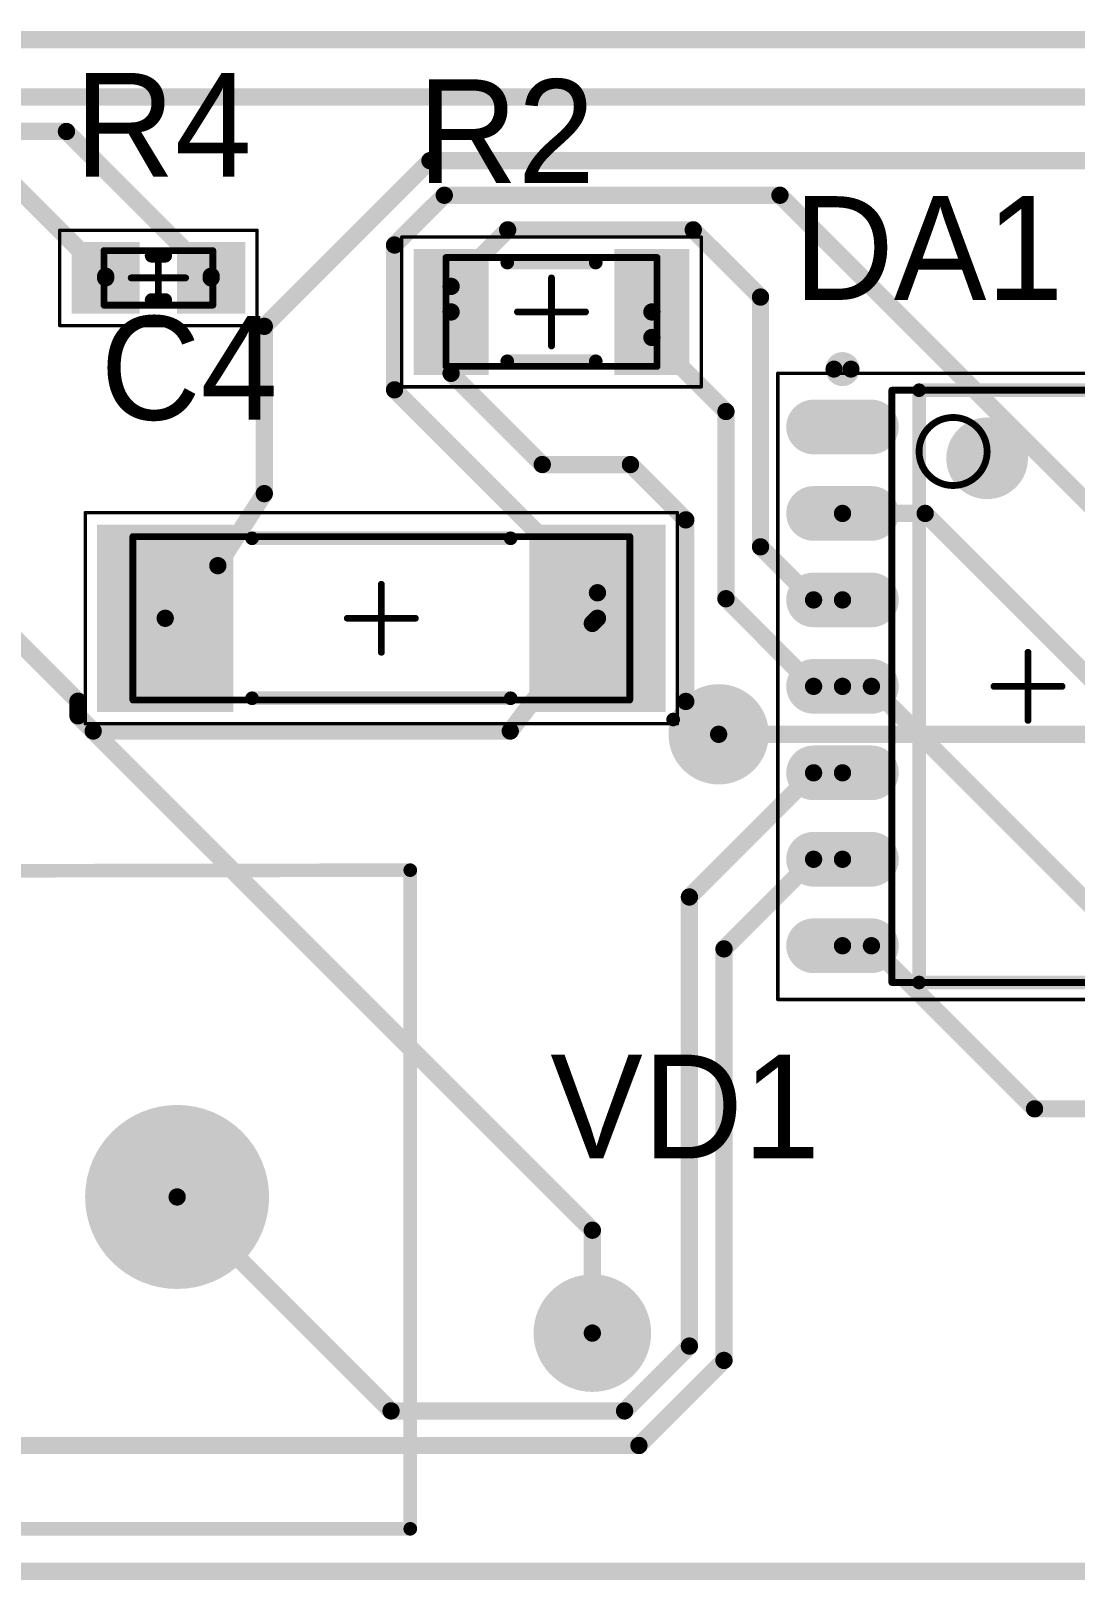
# Model space of a CAD drawing. Header units: millimetres. Extents: x 3.74 to 6.11, y 2.75 to 3.67.
# Drawn here: x 5.053 to 5.657, y 2.751 to 3.647 of the extents above; entities that cross this region are included whole.
import ezdxf

# ---------------------------------------------------------------- set-up
doc = ezdxf.new("R2010")
doc.units = ezdxf.units.MM
doc.header["$MEASUREMENT"] = 0
for name, color, linetype in [('BottomLayer', 5, 'Continuous'), ('BottomSolder', 6, 'Continuous'), ('Mechanical1', 6, 'Continuous'), ('Mechanical13', 56, 'Continuous'), ('Mechanical15', 56, 'Continuous'), ('MultiLayer', 9, 'Continuous'), ('PadHoleLayer', 156, 'Continuous'), ('TopLayer', 1, 'Continuous'), ('TopOverlay', 2, 'Continuous'), ('TopPaste', 8, 'Continuous'), ('TopSolder', 216, 'Continuous'), ('ViaHoleLayer', 16, 'Continuous')]:
    doc.layers.add(name, color=color, linetype=linetype)

# ---------------------------------------------------------------- blocks, each defined once
blk = doc.blocks.new('S____1')
at = {"layer": 'BottomLayer', "const_width": 0.03}
for points in [[(-0.26697, 0, 1), (-0.23697, 0, 1)], [(0.23697, 0, 1), (0.26697, 0, 1)]]:
    blk.add_lwpolyline(points, format="xyb", close=True, dxfattribs=at)
at = {"layer": 'BottomSolder', "const_width": 0.034}
for points in [[(-0.26897, 0, 1), (-0.23497, 0, 1)], [(0.23497, 0, 1), (0.26897, 0, 1)]]:
    blk.add_lwpolyline(points, format="xyb", close=True, dxfattribs=at)
at = {"layer": 'MultiLayer', "const_width": 0.03}
for points in [[(-0.26697, 0, 1), (-0.23697, 0, 1)], [(0.23697, 0, 1), (0.26697, 0, 1)]]:
    blk.add_lwpolyline(points, format="xyb", close=True, dxfattribs=at)
at = {"layer": 'PadHoleLayer', "const_width": 0.01969}
for points in [[(-0.26181, 0, 1), (-0.24213, 0, 1)], [(0.24213, 0, 1), (0.26181, 0, 1)]]:
    blk.add_lwpolyline(points, format="xyb", close=True, dxfattribs=at)
at = {"layer": 'TopLayer', "const_width": 0.03}
for points in [[(-0.26697, 0, 1), (-0.23697, 0, 1)], [(0.23697, 0, 1), (0.26697, 0, 1)]]:
    blk.add_lwpolyline(points, format="xyb", close=True, dxfattribs=at)
at = {"layer": 'TopSolder', "const_width": 0.034}
for points in [[(-0.26897, 0, 1), (-0.23497, 0, 1)], [(0.23497, 0, 1), (0.26897, 0, 1)]]:
    blk.add_lwpolyline(points, format="xyb", close=True, dxfattribs=at)
blk = doc.blocks.new('T____5')
at = {"layer": 'Mechanical13', "const_width": 0.00394}
for points in [[(-0.0315, 0.01575), (0.0315, 0.01575)], [(-0.0315, -0.01575), (-0.0315, 0.01575)], [(0.0315, -0.01575), (0.0315, 0.01575)], [(-0.0315, -0.01575), (0.0315, -0.01575)]]:
    blk.add_lwpolyline(points, dxfattribs=at)
at = {"layer": 'Mechanical13', "const_width": 0.00197}
for points in [[(-0.03248, 0.01575, 1), (-0.03051, 0.01575, 1)], [(-0.03248, 0.01575, 1), (-0.03051, 0.01575, 1)], [(0.03051, 0.01575, 1), (0.03248, 0.01575, 1)], [(0.03051, 0.01575, 1), (0.03248, 0.01575, 1)], [(-0.03248, -0.01575, 1), (-0.03051, -0.01575, 1)], [(-0.03248, -0.01575, 1), (-0.03051, -0.01575, 1)], [(0.03051, -0.01575, 1), (0.03248, -0.01575, 1)], [(0.03051, -0.01575, 1), (0.03248, -0.01575, 1)]]:
    blk.add_lwpolyline(points, format="xyb", close=True, dxfattribs=at)
at = {"layer": 'Mechanical15'}
for points, const_width in [([(-0.05709, 0.02756), (0.05709, 0.02756)], 0.00197), ([(-0.05709, -0.02756), (-0.05709, 0.02756)], 0.00197), ([(0.05709, -0.02756), (0.05709, 0.02756)], 0.00197), ([(0, -0.01575), (0, 0.01575)], 0.00394), ([(-0.01575, 0), (0.01575, 0)], 0.00394), ([(-0.05709, -0.02756), (0.05709, -0.02756)], 0.00197)]:
    blk.add_lwpolyline(points, dxfattribs=dict(at, const_width=const_width))
for points, const_width in [([(-0.05758, 0.02756, 1), (-0.05659, 0.02756, 1)], 0.000984), ([(-0.05758, 0.02756, 1), (-0.05659, 0.02756, 1)], 0.000984), ([(0.0566, 0.02756, 1), (0.05758, 0.02756, 1)], 0.000984), ([(0.0566, 0.02756, 1), (0.05758, 0.02756, 1)], 0.000984), ([(-0.00098, 0.01575, 1), (0.00098, 0.01575, 1)], 0.00197), ([(-0.01673, 0, 1), (-0.01476, 0, 1)], 0.00197), ([(0.01476, 0, 1), (0.01673, 0, 1)], 0.00197), ([(-0.00098, -0.01575, 1), (0.00098, -0.01575, 1)], 0.00197), ([(-0.05758, -0.02756, 1), (-0.05659, -0.02756, 1)], 0.000984), ([(-0.05758, -0.02756, 1), (-0.05659, -0.02756, 1)], 0.000984), ([(0.0566, -0.02756, 1), (0.05758, -0.02756, 1)], 0.000984), ([(0.0566, -0.02756, 1), (0.05758, -0.02756, 1)], 0.000984)]:
    blk.add_lwpolyline(points, format="xyb", close=True, dxfattribs=dict(at, const_width=const_width))
at = {"layer": 'TopLayer'}
for points in [[(-0.01476, -0.01673), (-0.01476, 0.01673), (-0.04626, -0.01673), (-0.04626, 0.01673)], [(0.04626, -0.01673), (0.04626, 0.01673), (0.01476, -0.01673), (0.01476, 0.01673)]]:
    blk.add_solid(points, dxfattribs=at)
at = {"layer": 'TopOverlay', "const_width": 0.00787}
for points in [[(-0.00394, 0.0128), (0.00394, 0.0128)], [(-0.00394, -0.0128), (0.00394, -0.0128)]]:
    blk.add_lwpolyline(points, dxfattribs=at)
at = {"layer": 'TopOverlay', "const_width": 0.00394}
for points in [[(-0.0059, 0.0128, 1), (-0.00197, 0.0128, 1)], [(0.00197, 0.0128, 1), (0.00591, 0.0128, 1)], [(-0.0059, -0.0128, 1), (-0.00197, -0.0128, 1)], [(0.00197, -0.0128, 1), (0.00591, -0.0128, 1)]]:
    blk.add_lwpolyline(points, format="xyb", close=True, dxfattribs=at)
at = {"layer": 'TopPaste'}
for points in [[(-0.01476, -0.01673), (-0.01476, 0.01673), (-0.04626, -0.01673), (-0.04626, 0.01673)], [(0.04626, -0.01673), (0.04626, 0.01673), (0.01476, -0.01673), (0.01476, 0.01673)]]:
    blk.add_solid(points, dxfattribs=at)
at = {"layer": 'TopSolder'}
for points in [[(-0.01076, -0.02073), (-0.01076, 0.02073), (-0.05026, -0.02073), (-0.05026, 0.02073)], [(0.05026, -0.02073), (0.05026, 0.02073), (0.01076, -0.02073), (0.01076, 0.02073)]]:
    blk.add_solid(points, dxfattribs=at)
blk = doc.blocks.new('16K1_6')
at = {"layer": 'BottomLayer', "const_width": 0.04921}
for points in [[(-0.22146, 0, 1), (-0.17224, 0, 1)], [(-0.02461, 0, 1), (0.02461, 0, 1)], [(0.17224, 0, 1), (0.22146, 0, 1)]]:
    blk.add_lwpolyline(points, format="xyb", close=True, dxfattribs=at)
at = {"layer": 'BottomSolder', "const_width": 0.05321}
for points in [[(-0.22346, 0, 1), (-0.17024, 0, 1)], [(-0.02661, 0, 1), (0.02661, 0, 1)], [(0.17024, 0, 1), (0.22346, 0, 1)]]:
    blk.add_lwpolyline(points, format="xyb", close=True, dxfattribs=at)
at = {"layer": 'MultiLayer', "const_width": 0.04921}
for points in [[(-0.22146, 0, 1), (-0.17224, 0, 1)], [(-0.02461, 0, 1), (0.02461, 0, 1)], [(0.17224, 0, 1), (0.22146, 0, 1)]]:
    blk.add_lwpolyline(points, format="xyb", close=True, dxfattribs=at)
at = {"layer": 'PadHoleLayer', "const_width": 0.02362}
for points in [[(-0.20866, 0, 1), (-0.18504, 0, 1)], [(-0.01181, 0, 1), (0.01181, 0, 1)], [(0.18504, 0, 1), (0.20866, 0, 1)]]:
    blk.add_lwpolyline(points, format="xyb", close=True, dxfattribs=at)
at = {"layer": 'TopLayer', "const_width": 0.04921}
for points in [[(-0.22146, 0, 1), (-0.17224, 0, 1)], [(-0.02461, 0, 1), (0.02461, 0, 1)], [(0.17224, 0, 1), (0.22146, 0, 1)]]:
    blk.add_lwpolyline(points, format="xyb", close=True, dxfattribs=at)
at = {"layer": 'TopOverlay', "const_width": 0.00787}
for points in [[(-0.33563, 0.18799), (0.33169, 0.18898)], [(-0.33563, -0.19193), (-0.33563, 0.18799)], [(0.33169, -0.19193), (0.33169, 0.18898)], [(-0.33563, -0.19193), (0.33169, -0.19193)]]:
    blk.add_lwpolyline(points, dxfattribs=at)
at = {"layer": 'TopOverlay', "const_width": 0.00394}
for points in [[(-0.3376, 0.18799, 1), (-0.33366, 0.18799, 1)], [(-0.3376, 0.18799, 1), (-0.33366, 0.18799, 1)], [(0.32972, 0.18898, 1), (0.33366, 0.18898, 1)], [(0.32972, 0.18898, 1), (0.33366, 0.18898, 1)], [(-0.3376, -0.19193, 1), (-0.33366, -0.19193, 1)], [(-0.3376, -0.19193, 1), (-0.33366, -0.19193, 1)], [(0.32972, -0.19193, 1), (0.33366, -0.19193, 1)], [(0.32972, -0.19193, 1), (0.33366, -0.19193, 1)]]:
    blk.add_lwpolyline(points, format="xyb", close=True, dxfattribs=at)
at = {"layer": 'TopSolder', "const_width": 0.05321}
for points in [[(-0.22346, 0, 1), (-0.17024, 0, 1)], [(-0.02661, 0, 1), (0.02661, 0, 1)], [(0.17024, 0, 1), (0.22346, 0, 1)]]:
    blk.add_lwpolyline(points, format="xyb", close=True, dxfattribs=at)
blk = doc.blocks.new('1206_7')
at = {"layer": 'Mechanical13', "const_width": 0.00394}
for points in [[(-0.06102, -0.0315), (-0.06102, 0.0315)], [(-0.06102, 0.0315), (0.06102, 0.0315)], [(0.06102, -0.0315), (0.06102, 0.0315)], [(-0.06102, -0.0315), (0.06102, -0.0315)]]:
    blk.add_lwpolyline(points, dxfattribs=at)
at = {"layer": 'Mechanical13', "const_width": 0.00197}
for points in [[(-0.06201, 0.0315, 1), (-0.06004, 0.0315, 1)], [(-0.06201, 0.0315, 1), (-0.06004, 0.0315, 1)], [(0.06004, 0.0315, 1), (0.06201, 0.0315, 1)], [(0.06004, 0.0315, 1), (0.06201, 0.0315, 1)], [(-0.06201, -0.0315, 1), (-0.06004, -0.0315, 1)], [(-0.06201, -0.0315, 1), (-0.06004, -0.0315, 1)], [(0.06004, -0.0315, 1), (0.06201, -0.0315, 1)], [(0.06004, -0.0315, 1), (0.06201, -0.0315, 1)]]:
    blk.add_lwpolyline(points, format="xyb", close=True, dxfattribs=at)
at = {"layer": 'Mechanical15'}
for points, const_width in [([(-0.08661, -0.04331), (-0.08661, 0.04331)], 0.00197), ([(-0.08661, 0.04331), (0.08661, 0.04331)], 0.00197), ([(0.08661, -0.04331), (0.08661, 0.04331)], 0.00197), ([(0, -0.01969), (0, 0.01969)], 0.00394), ([(-0.01968, 0), (0.01969, 0)], 0.00394), ([(-0.08661, -0.04331), (0.08661, -0.04331)], 0.00197)]:
    blk.add_lwpolyline(points, dxfattribs=dict(at, const_width=const_width))
for points, const_width in [([(-0.08711, 0.04331, 1), (-0.08612, 0.04331, 1)], 0.000984), ([(-0.08711, 0.04331, 1), (-0.08612, 0.04331, 1)], 0.000984), ([(0.08612, 0.04331, 1), (0.08711, 0.04331, 1)], 0.000984), ([(0.08612, 0.04331, 1), (0.08711, 0.04331, 1)], 0.000984), ([(-0.00098, 0.01969, 1), (0.00098, 0.01969, 1)], 0.00197), ([(-0.02067, 0, 1), (-0.0187, 0, 1)], 0.00197), ([(0.0187, 0, 1), (0.02067, 0, 1)], 0.00197), ([(-0.00098, -0.01969, 1), (0.00098, -0.01969, 1)], 0.00197), ([(-0.08711, -0.04331, 1), (-0.08612, -0.04331, 1)], 0.000984), ([(-0.08711, -0.04331, 1), (-0.08612, -0.04331, 1)], 0.000984), ([(0.08612, -0.04331, 1), (0.08711, -0.04331, 1)], 0.000984), ([(0.08612, -0.04331, 1), (0.08711, -0.04331, 1)], 0.000984)]:
    blk.add_lwpolyline(points, format="xyb", close=True, dxfattribs=dict(at, const_width=const_width))
at = {"layer": 'TopLayer'}
for points in [[(-0.04035, -0.03248), (-0.04035, 0.03248), (-0.07579, -0.03248), (-0.07579, 0.03248)], [(0.07579, -0.03248), (0.07579, 0.03248), (0.04035, -0.03248), (0.04035, 0.03248)]]:
    blk.add_solid(points, dxfattribs=at)
at = {"layer": 'TopOverlay', "const_width": 0.00787}
for points in [[(-0.02559, 0.02854), (0.02559, 0.02854)], [(-0.02559, -0.02854), (0.02559, -0.02854)]]:
    blk.add_lwpolyline(points, dxfattribs=at)
at = {"layer": 'TopOverlay', "const_width": 0.00394}
for points in [[(-0.02756, 0.02854, 1), (-0.02362, 0.02854, 1)], [(0.02362, 0.02854, 1), (0.02756, 0.02854, 1)], [(-0.02756, -0.02854, 1), (-0.02362, -0.02854, 1)], [(0.02362, -0.02854, 1), (0.02756, -0.02854, 1)]]:
    blk.add_lwpolyline(points, format="xyb", close=True, dxfattribs=at)
at = {"layer": 'TopPaste'}
for points in [[(-0.04035, -0.03248), (-0.04035, 0.03248), (-0.07579, -0.03248), (-0.07579, 0.03248)], [(0.07579, -0.03248), (0.07579, 0.03248), (0.04035, -0.03248), (0.04035, 0.03248)]]:
    blk.add_solid(points, dxfattribs=at)
at = {"layer": 'TopSolder'}
for points in [[(-0.03635, -0.03648), (-0.03635, 0.03648), (-0.07979, -0.03648), (-0.07979, 0.03648)], [(0.07979, -0.03648), (0.07979, 0.03648), (0.03635, -0.03648), (0.03635, 0.03648)]]:
    blk.add_solid(points, dxfattribs=at)
blk = doc.blocks.new('SOIC_14_11')
at = {"layer": 'Mechanical13', "const_width": 0.00394}
for points in [[(-0.07874, -0.17126), (-0.07874, 0.17126)], [(-0.07874, 0.17126), (0.07874, 0.17126)], [(0.07874, -0.17126), (0.07874, 0.17126)], [(-0.07874, -0.17126), (0.07874, -0.17126)]]:
    blk.add_lwpolyline(points, dxfattribs=at)
at = {"layer": 'Mechanical13'}
for points, const_width in [([(-0.07972, 0.17126, 1), (-0.07776, 0.17126, 1)], 0.00197), ([(-0.07972, 0.17126, 1), (-0.07776, 0.17126, 1)], 0.00197), ([(0.07776, 0.17126, 1), (0.07972, 0.17126, 1)], 0.00197), ([(0.07776, 0.17126, 1), (0.07972, 0.17126, 1)], 0.00197), ([(-0.02362, 0.13583, 1), (-0.06299, 0.13583, 1)], 0.00394), ([(-0.06398, 0.13583, 1), (-0.06201, 0.13583, 1)], 0.00197), ([(-0.02461, 0.13583, 1), (-0.02264, 0.13583, 1)], 0.00197), ([(-0.07972, -0.17126, 1), (-0.07776, -0.17126, 1)], 0.00197), ([(-0.07972, -0.17126, 1), (-0.07776, -0.17126, 1)], 0.00197), ([(0.07776, -0.17126, 1), (0.07972, -0.17126, 1)], 0.00197), ([(0.07776, -0.17126, 1), (0.07972, -0.17126, 1)], 0.00197)]:
    blk.add_lwpolyline(points, format="xyb", close=True, dxfattribs=dict(at, const_width=const_width))
at = {"layer": 'Mechanical15'}
for points, const_width in [([(-0.14469, -0.1811), (-0.14469, 0.1811)], 0.00197), ([(-0.14469, 0.1811), (0.14468, 0.1811)], 0.00197), ([(0.14468, -0.1811), (0.14468, 0.1811)], 0.00197), ([(0, -0.01968), (0, 0.01969)], 0.00394), ([(-0.01969, 0), (0.01968, 0)], 0.00394), ([(-0.14469, -0.1811), (0.14468, -0.1811)], 0.00197)]:
    blk.add_lwpolyline(points, dxfattribs=dict(at, const_width=const_width))
for points, const_width in [([(-0.14518, 0.1811, 1), (-0.14419, 0.1811, 1)], 0.000984), ([(-0.14518, 0.1811, 1), (-0.14419, 0.1811, 1)], 0.000984), ([(0.14419, 0.1811, 1), (0.14518, 0.1811, 1)], 0.000984), ([(0.14419, 0.1811, 1), (0.14518, 0.1811, 1)], 0.000984), ([(-0.00098, 0.01969, 1), (0.00098, 0.01969, 1)], 0.00197), ([(-0.02067, 0, 1), (-0.0187, 0, 1)], 0.00197), ([(0.0187, 0, 1), (0.02067, 0, 1)], 0.00197), ([(-0.00098, -0.01968, 1), (0.00098, -0.01968, 1)], 0.00197), ([(-0.14518, -0.1811, 1), (-0.14419, -0.1811, 1)], 0.000984), ([(-0.14518, -0.1811, 1), (-0.14419, -0.1811, 1)], 0.000984), ([(0.14419, -0.1811, 1), (0.14518, -0.1811, 1)], 0.000984), ([(0.14419, -0.1811, 1), (0.14518, -0.1811, 1)], 0.000984)]:
    blk.add_lwpolyline(points, format="xyb", close=True, dxfattribs=dict(at, const_width=const_width))
at = {"layer": 'TopLayer', "const_width": 0.02362}
for points in [[(-0.12402, 0.15), (-0.09055, 0.15)], [(0.09055, 0.15), (0.12402, 0.15)], [(-0.12402, 0.1), (-0.09055, 0.1)], [(0.09055, 0.1), (0.12402, 0.1)], [(-0.12402, 0.05), (-0.09055, 0.05)], [(0.09055, 0.05), (0.12402, 0.05)], [(-0.12402, 0), (-0.09055, 0)], [(0.09055, 0), (0.12402, 0)], [(-0.12402, -0.05), (-0.09055, -0.05)], [(0.09055, -0.05), (0.12402, -0.05)], [(-0.12402, -0.1), (-0.09055, -0.1)], [(0.09055, -0.1), (0.12402, -0.1)], [(-0.12402, -0.15), (-0.09055, -0.15)], [(0.09055, -0.15), (0.12402, -0.15)]]:
    blk.add_lwpolyline(points, dxfattribs=at)
at = {"layer": 'TopLayer', "const_width": 0.01181}
for points in [[(-0.12992, 0.15, 1), (-0.11811, 0.15, 1)], [(-0.09646, 0.15, 1), (-0.08465, 0.15, 1)], [(0.08464, 0.15, 1), (0.09646, 0.15, 1)], [(0.11811, 0.15, 1), (0.12992, 0.15, 1)], [(-0.12992, 0.1, 1), (-0.11811, 0.1, 1)], [(-0.09646, 0.1, 1), (-0.08465, 0.1, 1)], [(0.08464, 0.1, 1), (0.09646, 0.1, 1)], [(0.11811, 0.1, 1), (0.12992, 0.1, 1)], [(-0.12992, 0.05, 1), (-0.11811, 0.05, 1)], [(-0.09646, 0.05, 1), (-0.08465, 0.05, 1)], [(0.08464, 0.05, 1), (0.09646, 0.05, 1)], [(0.11811, 0.05, 1), (0.12992, 0.05, 1)], [(-0.12992, 0, 1), (-0.11811, 0, 1)], [(-0.09646, 0, 1), (-0.08465, 0, 1)], [(0.08464, 0, 1), (0.09646, 0, 1)], [(0.11811, 0, 1), (0.12992, 0, 1)], [(-0.12992, -0.05, 1), (-0.11811, -0.05, 1)], [(-0.09646, -0.05, 1), (-0.08465, -0.05, 1)], [(0.08464, -0.05, 1), (0.09646, -0.05, 1)], [(0.11811, -0.05, 1), (0.12992, -0.05, 1)], [(-0.12992, -0.1, 1), (-0.11811, -0.1, 1)], [(-0.09646, -0.1, 1), (-0.08465, -0.1, 1)], [(0.08464, -0.1, 1), (0.09646, -0.1, 1)], [(0.11811, -0.1, 1), (0.12992, -0.1, 1)], [(-0.12992, -0.15, 1), (-0.11811, -0.15, 1)], [(-0.09646, -0.15, 1), (-0.08465, -0.15, 1)], [(0.08464, -0.15, 1), (0.09646, -0.15, 1)], [(0.11811, -0.15, 1), (0.12992, -0.15, 1)]]:
    blk.add_lwpolyline(points, format="xyb", close=True, dxfattribs=at)
at = {"layer": 'TopOverlay'}
for points, const_width in [([(-0.10236, 0.18346, 1), (-0.1122, 0.18346, 1)], 0.00984), ([(-0.11467, 0.18346, 1), (-0.10974, 0.18346, 1)], 0.00492), ([(-0.10482, 0.18346, 1), (-0.0999, 0.18346, 1)], 0.00492), ([(-0.06496, 0.17126, 1), (-0.06102, 0.17126, 1)], 0.00394), ([(-0.06496, 0.17126, 1), (-0.06102, 0.17126, 1)], 0.00394), ([(0.06102, 0.17126, 1), (0.06496, 0.17126, 1)], 0.00394), ([(0.06102, 0.17126, 1), (0.06496, 0.17126, 1)], 0.00394), ([(-0.01181, 0.13189, 1), (-0.03543, 0.13189, 1)], 0.02362), ([(-0.04134, 0.13189, 1), (-0.02953, 0.13189, 1)], 0.01181), ([(-0.01772, 0.13189, 1), (-0.00591, 0.13189, 1)], 0.01181), ([(-0.06496, -0.17126, 1), (-0.06102, -0.17126, 1)], 0.00394), ([(-0.06496, -0.17126, 1), (-0.06102, -0.17126, 1)], 0.00394), ([(0.06102, -0.17126, 1), (0.06496, -0.17126, 1)], 0.00394), ([(0.06102, -0.17126, 1), (0.06496, -0.17126, 1)], 0.00394)]:
    blk.add_lwpolyline(points, format="xyb", close=True, dxfattribs=dict(at, const_width=const_width))
at = {"layer": 'TopOverlay', "const_width": 0.00787}
for points in [[(-0.06299, -0.17126), (-0.06299, 0.17126)], [(-0.06299, 0.17126), (0.06299, 0.17126)], [(0.06299, -0.17126), (0.06299, 0.17126)], [(-0.06299, -0.17126), (0.06299, -0.17126)]]:
    blk.add_lwpolyline(points, dxfattribs=at)
at = {"layer": 'TopPaste', "const_width": 0.02362}
for points in [[(-0.12402, 0.15), (-0.09055, 0.15)], [(0.09055, 0.15), (0.12402, 0.15)], [(-0.12402, 0.1), (-0.09055, 0.1)], [(0.09055, 0.1), (0.12402, 0.1)], [(-0.12402, 0.05), (-0.09055, 0.05)], [(0.09055, 0.05), (0.12402, 0.05)], [(-0.12402, 0), (-0.09055, 0)], [(0.09055, 0), (0.12402, 0)], [(-0.12402, -0.05), (-0.09055, -0.05)], [(0.09055, -0.05), (0.12402, -0.05)], [(-0.12402, -0.1), (-0.09055, -0.1)], [(0.09055, -0.1), (0.12402, -0.1)], [(-0.12402, -0.15), (-0.09055, -0.15)], [(0.09055, -0.15), (0.12402, -0.15)]]:
    blk.add_lwpolyline(points, dxfattribs=at)
at = {"layer": 'TopPaste', "const_width": 0.01181}
for points in [[(-0.12992, 0.15, 1), (-0.11811, 0.15, 1)], [(-0.09646, 0.15, 1), (-0.08465, 0.15, 1)], [(0.08464, 0.15, 1), (0.09646, 0.15, 1)], [(0.11811, 0.15, 1), (0.12992, 0.15, 1)], [(-0.12992, 0.1, 1), (-0.11811, 0.1, 1)], [(-0.09646, 0.1, 1), (-0.08465, 0.1, 1)], [(0.08464, 0.1, 1), (0.09646, 0.1, 1)], [(0.11811, 0.1, 1), (0.12992, 0.1, 1)], [(-0.12992, 0.05, 1), (-0.11811, 0.05, 1)], [(-0.09646, 0.05, 1), (-0.08465, 0.05, 1)], [(0.08464, 0.05, 1), (0.09646, 0.05, 1)], [(0.11811, 0.05, 1), (0.12992, 0.05, 1)], [(-0.12992, 0, 1), (-0.11811, 0, 1)], [(-0.09646, 0, 1), (-0.08465, 0, 1)], [(0.08464, 0, 1), (0.09646, 0, 1)], [(0.11811, 0, 1), (0.12992, 0, 1)], [(-0.12992, -0.05, 1), (-0.11811, -0.05, 1)], [(-0.09646, -0.05, 1), (-0.08465, -0.05, 1)], [(0.08464, -0.05, 1), (0.09646, -0.05, 1)], [(0.11811, -0.05, 1), (0.12992, -0.05, 1)], [(-0.12992, -0.1, 1), (-0.11811, -0.1, 1)], [(-0.09646, -0.1, 1), (-0.08465, -0.1, 1)], [(0.08464, -0.1, 1), (0.09646, -0.1, 1)], [(0.11811, -0.1, 1), (0.12992, -0.1, 1)], [(-0.12992, -0.15, 1), (-0.11811, -0.15, 1)], [(-0.09646, -0.15, 1), (-0.08465, -0.15, 1)], [(0.08464, -0.15, 1), (0.09646, -0.15, 1)], [(0.11811, -0.15, 1), (0.12992, -0.15, 1)]]:
    blk.add_lwpolyline(points, format="xyb", close=True, dxfattribs=at)
at = {"layer": 'TopSolder', "const_width": 0.03162}
for points in [[(-0.12402, 0.15), (-0.09055, 0.15)], [(0.09055, 0.15), (0.12402, 0.15)], [(-0.12402, 0.1), (-0.09055, 0.1)], [(0.09055, 0.1), (0.12402, 0.1)], [(-0.12402, 0.05), (-0.09055, 0.05)], [(0.09055, 0.05), (0.12402, 0.05)], [(-0.12402, 0), (-0.09055, 0)], [(0.09055, 0), (0.12402, 0)], [(-0.12402, -0.05), (-0.09055, -0.05)], [(0.09055, -0.05), (0.12402, -0.05)], [(-0.12402, -0.1), (-0.09055, -0.1)], [(0.09055, -0.1), (0.12402, -0.1)], [(-0.12402, -0.15), (-0.09055, -0.15)], [(0.09055, -0.15), (0.12402, -0.15)]]:
    blk.add_lwpolyline(points, dxfattribs=at)
at = {"layer": 'TopSolder', "const_width": 0.01581}
for points in [[(-0.13192, 0.15, 1), (-0.11611, 0.15, 1)], [(-0.09846, 0.15, 1), (-0.08265, 0.15, 1)], [(0.08264, 0.15, 1), (0.09846, 0.15, 1)], [(0.11611, 0.15, 1), (0.13192, 0.15, 1)], [(-0.13192, 0.1, 1), (-0.11611, 0.1, 1)], [(-0.09846, 0.1, 1), (-0.08265, 0.1, 1)], [(0.08264, 0.1, 1), (0.09846, 0.1, 1)], [(0.11611, 0.1, 1), (0.13192, 0.1, 1)], [(-0.13192, 0.05, 1), (-0.11611, 0.05, 1)], [(-0.09846, 0.05, 1), (-0.08265, 0.05, 1)], [(0.08264, 0.05, 1), (0.09846, 0.05, 1)], [(0.11611, 0.05, 1), (0.13192, 0.05, 1)], [(-0.13192, 0, 1), (-0.11611, 0, 1)], [(-0.09846, 0, 1), (-0.08265, 0, 1)], [(0.08264, 0, 1), (0.09846, 0, 1)], [(0.11611, 0, 1), (0.13192, 0, 1)], [(-0.13192, -0.05, 1), (-0.11611, -0.05, 1)], [(-0.09846, -0.05, 1), (-0.08265, -0.05, 1)], [(0.08264, -0.05, 1), (0.09846, -0.05, 1)], [(0.11611, -0.05, 1), (0.13192, -0.05, 1)], [(-0.13192, -0.1, 1), (-0.11611, -0.1, 1)], [(-0.09846, -0.1, 1), (-0.08265, -0.1, 1)], [(0.08264, -0.1, 1), (0.09846, -0.1, 1)], [(0.11611, -0.1, 1), (0.13192, -0.1, 1)], [(-0.13192, -0.15, 1), (-0.11611, -0.15, 1)], [(-0.09846, -0.15, 1), (-0.08265, -0.15, 1)], [(0.08264, -0.15, 1), (0.09846, -0.15, 1)], [(0.11611, -0.15, 1), (0.13192, -0.15, 1)]]:
    blk.add_lwpolyline(points, format="xyb", close=True, dxfattribs=at)
blk = doc.blocks.new('TAJD_15')
at = {"layer": 'Mechanical13', "const_width": 0.00394}
for points in [[(0.1437, 0.04724), (-0.1437, 0.04724)], [(-0.1437, 0.04724), (-0.1437, -0.04724)], [(0.1437, 0.04724), (0.1437, -0.04724)], [(0.1437, -0.04724), (-0.1437, -0.04724)]]:
    blk.add_lwpolyline(points, dxfattribs=at)
at = {"layer": 'Mechanical13', "const_width": 0.00197}
for points in [[(-0.14468, 0.04724, 1), (-0.14272, 0.04724, 1)], [(-0.14468, 0.04724, 1), (-0.14272, 0.04724, 1)], [(0.14272, 0.04724, 1), (0.14469, 0.04724, 1)], [(0.14272, 0.04724, 1), (0.14469, 0.04724, 1)], [(-0.14468, -0.04724, 1), (-0.14272, -0.04724, 1)], [(-0.14468, -0.04724, 1), (-0.14272, -0.04724, 1)], [(0.14272, -0.04724, 1), (0.14469, -0.04724, 1)], [(0.14272, -0.04724, 1), (0.14469, -0.04724, 1)]]:
    blk.add_lwpolyline(points, format="xyb", close=True, dxfattribs=at)
at = {"layer": 'Mechanical15'}
for points, const_width in [([(0.17126, 0.06102), (-0.17126, 0.06102)], 0.00197), ([(-0.17126, 0.06102), (-0.17126, -0.06102)], 0.00197), ([(0.17126, 0.06102), (0.17126, -0.06102)], 0.00197), ([(0, 0.01968), (0, -0.01969)], 0.00394), ([(0.01969, 0), (-0.01968, 0)], 0.00394), ([(0.17126, -0.06102), (-0.17126, -0.06102)], 0.00197)]:
    blk.add_lwpolyline(points, dxfattribs=dict(at, const_width=const_width))
for points, const_width in [([(-0.17175, 0.06102, 1), (-0.17077, 0.06102, 1)], 0.000984), ([(-0.17175, 0.06102, 1), (-0.17077, 0.06102, 1)], 0.000984), ([(0.17077, 0.06102, 1), (0.17175, 0.06102, 1)], 0.000984), ([(0.17077, 0.06102, 1), (0.17175, 0.06102, 1)], 0.000984), ([(-0.00098, 0.01968, 1), (0.00098, 0.01968, 1)], 0.00197), ([(-0.02067, 0, 1), (-0.0187, 0, 1)], 0.00197), ([(0.0187, 0, 1), (0.02067, 0, 1)], 0.00197), ([(-0.00098, -0.01969, 1), (0.00098, -0.01969, 1)], 0.00197), ([(-0.17175, -0.06102, 1), (-0.17077, -0.06102, 1)], 0.000984), ([(-0.17175, -0.06102, 1), (-0.17077, -0.06102, 1)], 0.000984), ([(0.17077, -0.06102, 1), (0.17175, -0.06102, 1)], 0.000984), ([(0.17077, -0.06102, 1), (0.17175, -0.06102, 1)], 0.000984)]:
    blk.add_lwpolyline(points, format="xyb", close=True, dxfattribs=dict(at, const_width=const_width))
at = {"layer": 'TopLayer'}
for points in [[(-0.08957, -0.0502), (-0.08957, 0.0502), (-0.16043, -0.0502), (-0.16043, 0.0502)], [(0.16043, -0.0502), (0.16043, 0.0502), (0.08957, -0.0502), (0.08957, 0.0502)]]:
    blk.add_solid(points, dxfattribs=at)
at = {"layer": 'TopOverlay'}
for points, const_width in [([(-0.16682, 0.05855, 1), (-0.17075, 0.05855, 1)], 0.00394), ([(-0.17174, 0.05855, 1), (-0.16977, 0.05855, 1)], 0.00197), ([(-0.1678, 0.05855, 1), (-0.16583, 0.05855, 1)], 0.00197), ([(-0.07677, 0.04626, 1), (-0.07283, 0.04626, 1)], 0.00394), ([(0.07283, 0.04626, 1), (0.07677, 0.04626, 1)], 0.00394), ([(-0.07677, -0.04626, 1), (-0.07283, -0.04626, 1)], 0.00394), ([(0.07283, -0.04626, 1), (0.07677, -0.04626, 1)], 0.00394)]:
    blk.add_lwpolyline(points, format="xyb", close=True, dxfattribs=dict(at, const_width=const_width))
at = {"layer": 'TopOverlay', "const_width": 0.00787}
for points in [[(0.0748, 0.04626), (-0.0748, 0.04626)], [(0.0748, -0.04626), (-0.0748, -0.04626)]]:
    blk.add_lwpolyline(points, dxfattribs=at)
at = {"layer": 'TopPaste'}
for points in [[(-0.08957, -0.0502), (-0.08957, 0.0502), (-0.16043, -0.0502), (-0.16043, 0.0502)], [(0.16043, -0.0502), (0.16043, 0.0502), (0.08957, -0.0502), (0.08957, 0.0502)]]:
    blk.add_solid(points, dxfattribs=at)
at = {"layer": 'TopSolder'}
for points in [[(-0.08557, -0.0542), (-0.08557, 0.0542), (-0.16443, -0.0542), (-0.16443, 0.0542)], [(0.16443, -0.0542), (0.16443, 0.0542), (0.08557, -0.0542), (0.08557, 0.0542)]]:
    blk.add_solid(points, dxfattribs=at)

msp = doc.modelspace()

# ---------------------------------------------------------------- linework, layer by layer
at = {"layer": 'BottomLayer'}
for points, const_width in [([(5.4385, 3.24, 1), (5.4635, 3.24, 1)], 0.025), ([(5.4485, 3.24, 1), (5.4535, 3.24, 1)], 0.005)]:
    msp.add_lwpolyline(points, format="xyb", close=True, dxfattribs=dict(at, const_width=const_width))
at = {"layer": 'BottomLayer', "const_width": 0.01}
msp.add_lwpolyline([(5.451, 3.24), (5.899, 3.24)], dxfattribs=at)
at = {"layer": 'BottomSolder', "const_width": 0.029}
msp.add_lwpolyline([(5.4365, 3.24, 1), (5.4655, 3.24, 1)], format="xyb", close=True, dxfattribs=at)
at = {"layer": 'Mechanical1', "const_width": 0.01}
for points in [[(3.74016, 3.64173), (6.10236, 3.64173)], [(3.74016, 2.75591), (6.10236, 2.75591)]]:
    msp.add_lwpolyline(points, dxfattribs=at)
at = {"layer": 'MultiLayer', "const_width": 0.025}
msp.add_lwpolyline([(5.4385, 3.24, 1), (5.4635, 3.24, 1)], format="xyb", close=True, dxfattribs=at)
at = {"layer": 'TopLayer', "const_width": 0.01}
for points in [[(4.63015, 3.60862), (5.83582, 3.60862)], [(4.63843, 3.58862), (5.07378, 3.58862)], [(5.07378, 3.58862), (5.15748, 3.50492)], [(5.18823, 3.47592), (5.28404, 3.57173)], [(5.28404, 3.57173), (5.87271, 3.57173)], [(5.03276, 3.56862), (5.09646, 3.50492)], [(5.26354, 3.52295), (5.29233, 3.55173)], [(5.29233, 3.55173), (5.48646, 3.55173)], [(5.48646, 3.55173), (5.72047, 3.31772)], [(5.29626, 3.49902), (5.32898, 3.53173)], [(5.32898, 3.53173), (5.43633, 3.53173)], [(5.43633, 3.53173), (5.47522, 3.49285)], [(5.26354, 3.43921), (5.26354, 3.52295)], [(5.09646, 3.50394), (5.09646, 3.50492)], [(5.15748, 3.50394), (5.15748, 3.50492)], [(5.29626, 3.48425), (5.29626, 3.49902)], [(5.47522, 3.34841), (5.47522, 3.49285)], [(5.29626, 3.44874), (5.29626, 3.48425)], [(5.4124, 3.46949), (5.4124, 3.48425)], [(5.18823, 3.37917), (5.18823, 3.47592)], [(5.4124, 3.46949), (5.45522, 3.42667)], [(5.29626, 3.44874), (5.349, 3.396)], [(5.26354, 3.43921), (5.38091, 3.32185)], [(5.45522, 3.31841), (5.45522, 3.42667)], [(4.92219, 3.4174), (5.08047, 3.25912)], [(5.349, 3.396), (5.4, 3.396)], [(5.4, 3.396), (5.432, 3.364)], [(5.16134, 3.33752), (5.18823, 3.37917)], [(5.432, 3.259), (5.432, 3.364)], [(5.52264, 3.36772), (5.57047, 3.36772)], [(5.57047, 3.36772), (5.72047, 3.21772)], [(5.47522, 3.34841), (5.50591, 3.31772)], [(5.13091, 3.30709), (5.16134, 3.33752)], [(5.38091, 3.30709), (5.38091, 3.32185)], [(5.45522, 3.31841), (5.50591, 3.26772)], [(5.50591, 3.31772), (5.52264, 3.31772)], [(5.33047, 3.24189), (5.37795, 3.30413)], [(5.37795, 3.30413), (5.38091, 3.30709)], [(5.50591, 3.26772), (5.52264, 3.26772)], [(5.52264, 3.26772), (5.53937, 3.26772)], [(5.53937, 3.26772), (5.67366, 3.13343)], [(5.08047, 3.25068), (5.08047, 3.25912)], [(5.432, 3.259), (5.451, 3.24)], [(5.08047, 3.25068), (5.08926, 3.24189)], [(5.08926, 3.24189), (5.37795, 2.9532)], [(5.08926, 3.24189), (5.33047, 3.24189)], [(5.43409, 3.1459), (5.50591, 3.21772)], [(5.50591, 3.21772), (5.52264, 3.21772)], [(5.45409, 3.1159), (5.50591, 3.16772)], [(5.50591, 3.16772), (5.52264, 3.16772)], [(5.43409, 2.8862), (5.43409, 3.1459)], [(5.45409, 2.87791), (5.45409, 3.1159)], [(5.52264, 3.11772), (5.53937, 3.11772)], [(5.53937, 3.11772), (5.6337, 3.02339)], [(5.6337, 3.02339), (5.93579, 3.02339)], [(5.1378, 2.97244), (5.26154, 2.8487)], [(5.37795, 2.8937), (5.37795, 2.9532)], [(5.39659, 2.8487), (5.43409, 2.8862)], [(5.40488, 2.8287), (5.45409, 2.87791)], [(5.26154, 2.8487), (5.39659, 2.8487)], [(4.88783, 2.8287), (5.40488, 2.8287)]]:
    msp.add_lwpolyline(points, dxfattribs=at)
at = {"layer": 'TopLayer'}
for points, const_width in [([(5.07128, 3.58862, 1), (5.07628, 3.58862, 1)], 0.005), ([(5.07128, 3.58862, 1), (5.07628, 3.58862, 1)], 0.005), ([(5.28154, 3.57173, 1), (5.28654, 3.57173, 1)], 0.005), ([(5.28154, 3.57173, 1), (5.28654, 3.57173, 1)], 0.005), ([(5.28983, 3.55173, 1), (5.29483, 3.55173, 1)], 0.005), ([(5.28983, 3.55173, 1), (5.29483, 3.55173, 1)], 0.005), ([(5.48396, 3.55173, 1), (5.48896, 3.55173, 1)], 0.005), ([(5.48396, 3.55173, 1), (5.48896, 3.55173, 1)], 0.005), ([(5.32648, 3.53173, 1), (5.33148, 3.53173, 1)], 0.005), ([(5.32648, 3.53173, 1), (5.33148, 3.53173, 1)], 0.005), ([(5.43383, 3.53173, 1), (5.43883, 3.53173, 1)], 0.005), ([(5.43383, 3.53173, 1), (5.43883, 3.53173, 1)], 0.005), ([(5.26104, 3.52295, 1), (5.26604, 3.52295, 1)], 0.005), ([(5.26104, 3.52295, 1), (5.26604, 3.52295, 1)], 0.005), ([(5.09396, 3.50492, 1), (5.09896, 3.50492, 1)], 0.005), ([(5.09396, 3.50492, 1), (5.09896, 3.50492, 1)], 0.005), ([(5.09396, 3.50394, 1), (5.09896, 3.50394, 1)], 0.005), ([(5.15498, 3.50492, 1), (5.15998, 3.50492, 1)], 0.005), ([(5.15498, 3.50492, 1), (5.15998, 3.50492, 1)], 0.005), ([(5.15498, 3.50394, 1), (5.15998, 3.50394, 1)], 0.005), ([(5.29376, 3.49902, 1), (5.29876, 3.49902, 1)], 0.005), ([(5.29376, 3.49902, 1), (5.29876, 3.49902, 1)], 0.005), ([(5.47272, 3.49285, 1), (5.47772, 3.49285, 1)], 0.005), ([(5.47272, 3.49285, 1), (5.47772, 3.49285, 1)], 0.005), ([(5.29376, 3.48425, 1), (5.29876, 3.48425, 1)], 0.005), ([(5.29376, 3.48425, 1), (5.29876, 3.48425, 1)], 0.005), ([(5.4099, 3.48425, 1), (5.4149, 3.48425, 1)], 0.005), ([(5.18573, 3.47592, 1), (5.19073, 3.47592, 1)], 0.005), ([(5.18573, 3.47592, 1), (5.19073, 3.47592, 1)], 0.005), ([(5.4099, 3.46949, 1), (5.4149, 3.46949, 1)], 0.005), ([(5.4099, 3.46949, 1), (5.4149, 3.46949, 1)], 0.005), ([(5.29376, 3.44874, 1), (5.29876, 3.44874, 1)], 0.005), ([(5.29376, 3.44874, 1), (5.29876, 3.44874, 1)], 0.005), ([(5.26104, 3.43921, 1), (5.26604, 3.43921, 1)], 0.005), ([(5.26104, 3.43921, 1), (5.26604, 3.43921, 1)], 0.005), ([(5.45272, 3.42667, 1), (5.45772, 3.42667, 1)], 0.005), ([(5.45272, 3.42667, 1), (5.45772, 3.42667, 1)], 0.005), ([(5.3465, 3.396, 1), (5.3515, 3.396, 1)], 0.005), ([(5.3465, 3.396, 1), (5.3515, 3.396, 1)], 0.005), ([(5.3975, 3.396, 1), (5.4025, 3.396, 1)], 0.005), ([(5.3975, 3.396, 1), (5.4025, 3.396, 1)], 0.005), ([(5.18573, 3.37917, 1), (5.19073, 3.37917, 1)], 0.005), ([(5.18573, 3.37917, 1), (5.19073, 3.37917, 1)], 0.005), ([(5.4295, 3.364, 1), (5.4345, 3.364, 1)], 0.005), ([(5.4295, 3.364, 1), (5.4345, 3.364, 1)], 0.005), ([(5.52014, 3.36772, 1), (5.52514, 3.36772, 1)], 0.005), ([(5.56797, 3.36772, 1), (5.57297, 3.36772, 1)], 0.005), ([(5.56797, 3.36772, 1), (5.57297, 3.36772, 1)], 0.005), ([(5.47272, 3.34841, 1), (5.47772, 3.34841, 1)], 0.005), ([(5.47272, 3.34841, 1), (5.47772, 3.34841, 1)], 0.005), ([(5.15884, 3.33752, 1), (5.16384, 3.33752, 1)], 0.005), ([(5.15884, 3.33752, 1), (5.16384, 3.33752, 1)], 0.005), ([(5.37841, 3.32185, 1), (5.38341, 3.32185, 1)], 0.005), ([(5.37841, 3.32185, 1), (5.38341, 3.32185, 1)], 0.005), ([(5.45272, 3.31841, 1), (5.45772, 3.31841, 1)], 0.005), ([(5.45272, 3.31841, 1), (5.45772, 3.31841, 1)], 0.005), ([(5.50341, 3.31772, 1), (5.50841, 3.31772, 1)], 0.005), ([(5.50341, 3.31772, 1), (5.50841, 3.31772, 1)], 0.005), ([(5.52014, 3.31772, 1), (5.52514, 3.31772, 1)], 0.005), ([(5.12841, 3.30709, 1), (5.13341, 3.30709, 1)], 0.005), ([(5.37545, 3.30413, 1), (5.38045, 3.30413, 1)], 0.005), ([(5.37545, 3.30413, 1), (5.38045, 3.30413, 1)], 0.005), ([(5.37841, 3.30709, 1), (5.38341, 3.30709, 1)], 0.005), ([(5.37841, 3.30709, 1), (5.38341, 3.30709, 1)], 0.005), ([(5.50341, 3.26772, 1), (5.50841, 3.26772, 1)], 0.005), ([(5.50341, 3.26772, 1), (5.50841, 3.26772, 1)], 0.005), ([(5.52014, 3.26772, 1), (5.52514, 3.26772, 1)], 0.005), ([(5.52014, 3.26772, 1), (5.52514, 3.26772, 1)], 0.005), ([(5.53687, 3.26772, 1), (5.54187, 3.26772, 1)], 0.005), ([(5.53687, 3.26772, 1), (5.54187, 3.26772, 1)], 0.005), ([(5.07797, 3.25912, 1), (5.08297, 3.25912, 1)], 0.005), ([(5.07797, 3.25912, 1), (5.08297, 3.25912, 1)], 0.005), ([(5.4385, 3.24, 1), (5.4635, 3.24, 1)], 0.025), ([(5.4295, 3.259, 1), (5.4345, 3.259, 1)], 0.005), ([(5.4295, 3.259, 1), (5.4345, 3.259, 1)], 0.005), ([(5.07797, 3.25068, 1), (5.08297, 3.25068, 1)], 0.005), ([(5.07797, 3.25068, 1), (5.08297, 3.25068, 1)], 0.005), ([(5.08676, 3.24189, 1), (5.09176, 3.24189, 1)], 0.005), ([(5.08676, 3.24189, 1), (5.09176, 3.24189, 1)], 0.005), ([(5.08676, 3.24189, 1), (5.09176, 3.24189, 1)], 0.005), ([(5.32797, 3.24189, 1), (5.33297, 3.24189, 1)], 0.005), ([(5.32797, 3.24189, 1), (5.33297, 3.24189, 1)], 0.005), ([(5.4485, 3.24, 1), (5.4535, 3.24, 1)], 0.005), ([(5.50341, 3.21772, 1), (5.50841, 3.21772, 1)], 0.005), ([(5.50341, 3.21772, 1), (5.50841, 3.21772, 1)], 0.005), ([(5.52014, 3.21772, 1), (5.52514, 3.21772, 1)], 0.005), ([(5.50341, 3.16772, 1), (5.50841, 3.16772, 1)], 0.005), ([(5.50341, 3.16772, 1), (5.50841, 3.16772, 1)], 0.005), ([(5.52014, 3.16772, 1), (5.52514, 3.16772, 1)], 0.005), ([(5.43159, 3.1459, 1), (5.43659, 3.1459, 1)], 0.005), ([(5.43159, 3.1459, 1), (5.43659, 3.1459, 1)], 0.005), ([(5.45159, 3.1159, 1), (5.45659, 3.1159, 1)], 0.005), ([(5.45159, 3.1159, 1), (5.45659, 3.1159, 1)], 0.005), ([(5.52014, 3.11772, 1), (5.52514, 3.11772, 1)], 0.005), ([(5.53687, 3.11772, 1), (5.54187, 3.11772, 1)], 0.005), ([(5.53687, 3.11772, 1), (5.54187, 3.11772, 1)], 0.005), ([(5.6312, 3.02339, 1), (5.6362, 3.02339, 1)], 0.005), ([(5.6312, 3.02339, 1), (5.6362, 3.02339, 1)], 0.005), ([(5.1353, 2.97244, 1), (5.1403, 2.97244, 1)], 0.005), ([(5.37545, 2.9532, 1), (5.38045, 2.9532, 1)], 0.005), ([(5.37545, 2.9532, 1), (5.38045, 2.9532, 1)], 0.005), ([(5.37545, 2.8937, 1), (5.38045, 2.8937, 1)], 0.005), ([(5.43159, 2.8862, 1), (5.43659, 2.8862, 1)], 0.005), ([(5.43159, 2.8862, 1), (5.43659, 2.8862, 1)], 0.005), ([(5.45159, 2.87791, 1), (5.45659, 2.87791, 1)], 0.005), ([(5.45159, 2.87791, 1), (5.45659, 2.87791, 1)], 0.005), ([(5.25904, 2.8487, 1), (5.26404, 2.8487, 1)], 0.005), ([(5.25904, 2.8487, 1), (5.26404, 2.8487, 1)], 0.005), ([(5.39409, 2.8487, 1), (5.39909, 2.8487, 1)], 0.005), ([(5.39409, 2.8487, 1), (5.39909, 2.8487, 1)], 0.005), ([(5.40238, 2.8287, 1), (5.40738, 2.8287, 1)], 0.005), ([(5.40238, 2.8287, 1), (5.40738, 2.8287, 1)], 0.005)]:
    msp.add_lwpolyline(points, format="xyb", close=True, dxfattribs=dict(at, const_width=const_width))
at = {"layer": 'TopSolder', "const_width": 0.029}
msp.add_lwpolyline([(5.4365, 3.24, 1), (5.4655, 3.24, 1)], format="xyb", close=True, dxfattribs=at)
at = {"layer": 'ViaHoleLayer', "const_width": 0.014}
msp.add_lwpolyline([(5.444, 3.24, 1), (5.458, 3.24, 1)], format="xyb", close=True, dxfattribs=at)

# ---------------------------------------------------------------- block references
for name, p in [('T____5', (5.12697, 3.50394)), ('1206_7', (5.35433, 3.48425)), ('SOIC_14_11', (5.62992, 3.26772)), ('16K1_6', (4.94094, 2.97244))]:
    msp.add_blockref(name, p)
at = {"rotation": 180}
for name, p in [('TAJD_15', (5.25591, 3.30709)), ('S____1', (5.62992, 2.8937))]:
    msp.add_blockref(name, p, dxfattribs=at)

# ---------------------------------------------------------------- texts
at = {"layer": 'TopOverlay'}
for s, p in [('R4', (5.07847, 3.56244)), ('R2', (5.27683, 3.55875)), ('DA1', (5.49442, 3.49122)), ('C4', (5.09343, 3.42189)), ('VD1', (5.35362, 2.99478))]:
    msp.add_text(s, height=0.06, dxfattribs=at).set_placement(p)

doc.saveas('drawing.dxf')
